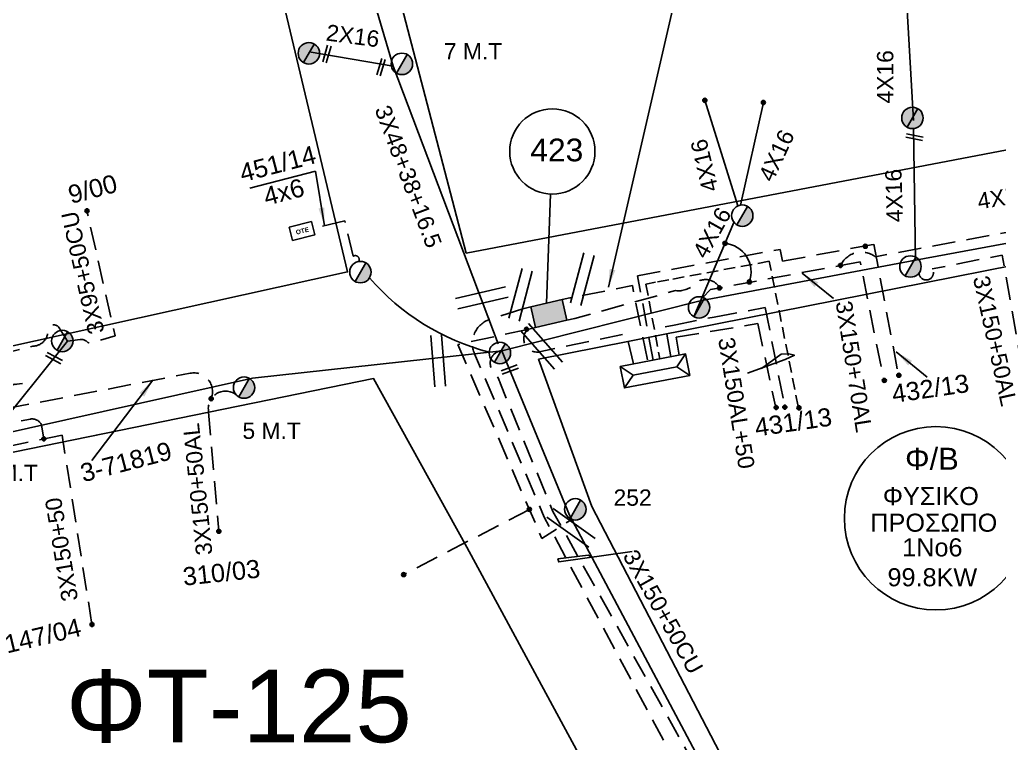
# Model space of a CAD drawing. Header units: millimetres. Extents: x 5010 to 7184, y -101 to 935.
# Drawn here: x 6650.5 to 6758.4, y 485.6 to 565.3 of the extents above; entities that cross this region are included whole.
import ezdxf
from ezdxf.enums import TextEntityAlignment as Align

# ---------------------------------------------------------------- set-up
doc = ezdxf.new("R2010")
doc.units = ezdxf.units.MM
doc.linetypes.add('DASHED', pattern=[19.05, 12.7, -6.35])
for name, color, linetype in [('Link Box 4 Διευθύνσεων', 7, 'Continuous'), ('Pillar OTE', 7, 'Continuous'), ('Γέφυρες Εναερίου Δικτύου', 7, 'Continuous'), ('Γυμνά εναέρια ΧΤ (1Φ)   2x16AL', 7, 'Continuous'), ('Γυμνά εναέρια ΧΤ και ΦΟΠ (3Φ)   4x50+16AL', 7, 'Continuous'), ('Εναέρια παροχή ΧΤ 4x16', 7, 'SYN_LINE'), ('Επιγραφές - Σχήματα', 7, 'Continuous'), ('Καλώδια ΧΤ   3x150+50AL', 7, 'DASHED'), ('Καλώδια ΧΤ   3x150+50CU', 7, 'DASHED'), ('Καλώδια ΧΤ   3x150+70AL', 7, 'DASHED'), ('Καλώδια ΧΤ   3x150AL+50CU', 7, 'DASHED'), ('Καλώδια ΧΤ   3x48+38+16.5', 7, 'DASHED'), ('Καλώδια ΧΤ   3x95+50CU', 7, 'DASHED'), ('Καλώδια ΧΤ   4X50+13', 7, 'Continuous'), ('Μηχανική τομή', 7, 'Continuous'), ('Στύλος Ξύλινος', 7, 'Continuous'), ('Στύλος Ξύλινος @ 1', 7, 'Continuous'), ('Στύλος ΦΜ', 7, 'Continuous'), ('Στύλος ΦΜ @ 1', 7, 'Continuous'), ('Συνδέσεις', 7, 'Continuous'), ('Συνεστραμμένα ΧΤ   3x70+54.6+25AL', 7, 'SYN_LINE'), ('Τομή', 7, 'Continuous'), ('Υποσταθμός πόλεως', 7, 'Continuous'), ('Υπόβαθρο ΔΕΗ', 7, 'Continuous'), ('Υπόγεια καλώδια Παροχών ΧΤ   4x6', 7, 'DASHED')]:
    doc.layers.add(name, color=color, linetype=linetype)
doc.styles.add('ar', font='arial.ttf')
doc.styles.get("Standard").update_dxf_attribs({"font": 'arial.ttf'})
doc.linetypes.add('SYN_LINE', pattern='A,0.5,-0.0001,["/\\/\\/\\/",Standard,S=0.1,R=0,X=0,Y=-0.05],-0.25', length=0.7501)
doc.dimstyles.new('ISO-25', dxfattribs={"dimtxt": 2.5, "dimasz": 2.5, "dimexe": 1.25, "dimexo": 0.625, "dimtad": 1, "dimtxsty": 'Standard', "dimcen": 2.5, "dimaunit": 2, "dimazin": 0, "dimtfac": 1, "dimtmove": 0, "dimatfit": 3, "dimfxl": 1, "dimarcsym": 0})

# ---------------------------------------------------------------- blocks, each defined once
blk = doc.blocks.new('LINK BOX 4 ΑΝΑΧΩΡΗΣΕΩΝ')
at = {"layer": 'Link Box 4 Διευθύνσεων', "ltscale": 40}
blk.add_hatch(color=256, dxfattribs=at).paths.add_polyline_path([(-3.54, 0), (-3.54, -4.67), (3.54, -4.67), (3.54, 0)])
for p, q in [((-3.54, 0), (-5.33, 0)), ((5.33, 0), (3.54, 0)), ((-3.54, -4.67), (-5.33, -4.67)), ((5.33, -4.67), (3.54, -4.67))]:
    blk.add_line(p, q, dxfattribs=at)
blk.add_lwpolyline([(-3.54, -4.67), (-3.54, 0), (3.54, 0), (3.54, -4.67)], close=True, dxfattribs=at)
blk = doc.blocks.new('ΥΠΑΡΧΩΝ ΤΣΙΜΕΝΤΕΝΙΟΣ ΣΤΥΛΟΣ')
at = {"layer": 'Στύλος ΦΜ'}
blk.add_hatch(color=256, dxfattribs=at).paths.add_polyline_path([(-1.29, -2.28, 0.574793), (2.62, 0, 0.268822), (1.3, 2.27)])
blk.add_line((-1.29, -2.28), (1.3, 2.27), dxfattribs=at)
blk.add_circle((0, 0), 2.62, dxfattribs=at)
at = {"layer": 'Στύλος ΦΜ', "flags": 4}
for tag, p in [('ΑΡΙΘΜΟΣ', (-4.68, 8.05)), ('ΤΥΠΟΣ', (-4.91, 3.03))]:
    blk.add_attdef(tag, p, '', height=4, dxfattribs=at)
blk = doc.blocks.new('ΤΟΜΗ')
at = {"layer": 'Τομή', "ltscale": 40}
for p, q in [((-5.68, 0), (5.68, 0)), ((5.68, -2.33), (-5.68, -2.33))]:
    blk.add_line(p, q, dxfattribs=at)
blk = doc.blocks.new('ΥΠΑΡΧΩΝ ΞΥΛΙΝΟΣ ΣΤΥΛΟΣ')
at = {"layer": 'Στύλος Ξύλινος'}
h = blk.add_hatch(color=7, dxfattribs=at)
h.paths.add_polyline_path([(-2.62, 0, 0.270008), (-1.29, -2.28), (1.3, 2.27, 0.576266)])
h.paths.add_polyline_path([(-1.29, -2.28, 0.574793), (2.62, 0, 0.268822), (1.3, 2.27)])
at = {"layer": 'Στύλος Ξύλινος', "color": 7}
blk.add_line((-1.29, -2.28), (1.3, 2.27), dxfattribs=at)
blk.add_circle((0, 0), 2.62, dxfattribs=at)
at = {"layer": 'Στύλος Ξύλινος', "flags": 4}
for tag, p in [('ΑΡΙΘΜΟΣ', (-4.91, 8.6)), ('ΤΥΠΟΣ', (-4.85, 3.39))]:
    blk.add_attdef(tag, p, '', height=4, dxfattribs=at)
blk = doc.blocks.new('_ΣΥΝΔΕΣΗ')
at = {"layer": 'Συνδέσεις', "linetype": 'SYN_LINE', "ltscale": 40}
blk.add_hatch(color=256, dxfattribs=at).paths.add_polyline_path([(0.5, -0.01, 1), (-0.5, -0.01, 1)])
at = {"layer": 'Συνδέσεις'}
blk.add_circle((0, -0.01), 0.5, dxfattribs=at)
blk = doc.blocks.new('ΜΗΧΑΝΙΚΗ ΤΟΜΗ')
at = {"layer": 'Μηχανική τομή', "ltscale": 40}
for p, q in [((-1.89, 0.78), (1.89, 0.78)), ((1.89, 0), (-1.89, 0))]:
    blk.add_line(p, q, dxfattribs=at)
blk = doc.blocks.new('ΥΠΟΣΤΑΘΜΟΣ ΠΟΛΕΩΣ')
at = {"layer": 'Υποσταθμός πόλεως', "linetype": 'Continuous', "ltscale": 40}
blk.add_lwpolyline([(-8.57, 2.82), (8.57, 2.82), (8.57, -2.82), (-8.57, -2.82)], close=True, dxfattribs=at)
for points in [[(-5.75, 0), (-8.57, 2.82)], [(5.75, 0), (8.57, 2.82)], [(-8.57, -2.82), (-5.75, 0)], [(-5.75, 0), (5.75, 0)], [(8.57, -2.82), (5.75, 0)]]:
    blk.add_lwpolyline(points, dxfattribs=at)
at = {"layer": 'Υποσταθμός πόλεως', "linetype": 'SYN_LINE', "ltscale": 40, "flags": 1}
for tag, p in [('ΜΕΤΑΣΧΗΜΑΤΙΣΜΟΣ', (10.6, 2.39)), ('ΙΣΧΥΣ', (10.58, -0.41)), ('ΑΡΙΘΜΟΣ', (10.7, -3.13))]:
    blk.add_attdef(tag, p, '', height=1.8, dxfattribs=at)
blk = doc.blocks.new('PILLAR ΟΤΕ')
at = {"layer": 'Pillar OTE', "ltscale": 40}
blk.add_lwpolyline([(-3.31, 2.02), (3.39, 2.02), (3.39, -1.99), (-3.31, -1.99)], close=True, dxfattribs=at)
at = {"layer": 'Pillar OTE', "insert": (-1.81, 0.71), "char_height": 1.3575, "width": 109.961, "attachment_point": 1}
blk.add_mtext('{\\fArial|b1|i0|c161|p34;OTE}', dxfattribs=at)

msp = doc.modelspace()

# ---------------------------------------------------------------- linework, layer by layer
at = {"layer": 'Γέφυρες Εναερίου Δικτύου', "color": 2, "linetype": 'DASHED', "ltscale": 0.2, "flags": 128}
msp.add_lwpolyline([(6740.91, 538.2), (6743.07, 538.61), (6745.67, 525.61)], dxfattribs=at)
msp.add_lwpolyline([(6727.59, 535.73, 0.505058), (6724.84, 536.15, -0.231522), (6722.73, 535.43), (6711.64, 532.37)], format="xyb", dxfattribs=at)
at = {"layer": 'Γέφυρες Εναερίου Δικτύου', "color": 5, "linetype": 'DASHED', "ltscale": 0.2, "flags": 128}
for points in [[(6706.45, 531.17), (6698.78, 529.5), (6708.04, 508.14), (6711.31, 510.25)], [(6706.65, 511.34), (6693.01, 504.27)]]:
    msp.add_lwpolyline(points, dxfattribs=at)
msp.add_lwpolyline([(6718.11, 527.38), (6717.31, 530.69), (6707.9, 528.72, -0.762728), (6706.45, 531.17, -5.698767)], format="xyb", dxfattribs=at)
at = {"layer": 'Γυμνά εναέρια ΧΤ (1Φ)   2x16AL', "color": 173, "linetype": 'Continuous', "flags": 128}
msp.add_lwpolyline([(6676.53, 621.45), (6687.93, 572.76), (6691.64, 560.13), (6682.39, 561.71)], dxfattribs=at)
at = {"layer": 'Γυμνά εναέρια ΧΤ και ΦΟΠ (3Φ)   4x50+16AL', "color": 30, "linetype": 'Continuous', "ltscale": 0.2, "flags": 128}
msp.add_lwpolyline([(6806.92, 549.01, 0.655269), (6804.34, 551.93, 0.121975), (6801.82, 549.86, -0.093009), (6800, 548.18), (6749.18, 538.77), (6725.46, 534.3), (6703.61, 528.81)], format="xyb", dxfattribs=at)
at = {"layer": 'Εναέρια παροχή ΧΤ 4x16', "color": 30, "linetype": 'SYN_LINE', "ltscale": 15, "flags": 128}
for points in [[(6748.93, 554.18), (6748.26, 566.32)], [(6749.18, 538.77), (6748.95, 553.36)]]:
    msp.add_lwpolyline(points, dxfattribs=at)
at = {"layer": 'Εναέρια παροχή ΧΤ 4x16', "color": 2, "linetype": 'SYN_LINE', "ltscale": 15, "flags": 128}
for points in [[(6729.62, 544.77), (6725.97, 556.4)], [(6729.89, 544.85), (6732.42, 556.16)], [(6724.75, 532.56), (6729.18, 542.94)]]:
    msp.add_lwpolyline(points, dxfattribs=at)
at = {"layer": 'Επιγραφές - Σχήματα', "linetype": 'Continuous', "ltscale": 0.2}
msp.add_line((6708.52, 534.04), (6708.99, 546.07), dxfattribs=at)
for points in [[(6730.68, 526.36), (6734.82, 527.86), (6735.83, 528.32), (6735.22, 528.47), (6734.36, 528.45), (6732.21, 526.87), (6732.21, 526.87)], [(6717.97, 506.73), (6709.88, 505.57), (6709.8, 505.92), (6713.12, 506.32), (6713.52, 506.09)]]:
    msp.add_lwpolyline(points, dxfattribs=at)
msp.add_circle((6709.18, 550.76), 4.69, dxfattribs=at)
at = {"layer": 'Επιγραφές - Σχήματα', "color": 202}
msp.add_circle((6751.42, 510.37), 10.09, dxfattribs=at)
at = {"layer": 'Επιγραφές - Σχήματα', "linetype": 'Continuous', "ltscale": 0.2}
msp.add_arc((6727.92, 537.5), 3.14, 339.3682, 85.3518, dxfattribs=at)
at = {"layer": 'Καλώδια ΧΤ   3x150+50AL', "color": 7, "linetype": 'DASHED', "ltscale": 0.2}
msp.add_lwpolyline([(6686.33, 543.11), (6686.33, 543.11)], dxfattribs=at)
at = {"layer": 'Καλώδια ΧΤ   3x150+50AL', "color": 30, "linetype": 'DASHED', "ltscale": 0.2, "flags": 128}
msp.add_lwpolyline([(6760.9, 526.9), (6758.72, 539.35), (6751.01, 537.82)], dxfattribs=at)
at = {"layer": 'Καλώδια ΧΤ   3x150+50AL', "color": 133, "linetype": 'DASHED', "ltscale": 0.2, "flags": 128}
msp.add_lwpolyline([(6719.65, 527.83), (6717.99, 535.99), (6711.12, 534.64)], dxfattribs=at)
at = {"layer": 'Καλώδια ΧΤ   3x150+50AL', "color": 27, "linetype": 'DASHED', "ltscale": 0.2, "flags": 128}
msp.add_lwpolyline([(6636.39, 511.45), (6634.85, 519.71), (6669.3, 526.34, -0.593076), (6671.62, 523.53, -0.414218)], format="xyb", dxfattribs=at)
msp.add_lwpolyline([(6671.34, 522.04), (6672.46, 508.95)], dxfattribs=at)
at = {"layer": 'Καλώδια ΧΤ   3x150+50AL', "color": 30, "linetype": 'DASHED', "ltscale": 0.2}
msp.add_arc((6750.34, 537.4), 0.794, 181.559, 32.4373, dxfattribs=at)
at = {"layer": 'Καλώδια ΧΤ   3x150+50AL', "color": 27, "linetype": 'DASHED', "ltscale": 0.2}
msp.add_arc((6673.2, 522.47), 1.9, 53.0382, 193.0084, dxfattribs=at)
at = {"layer": 'Καλώδια ΧΤ   3x150+50CU', "color": 1, "linetype": 'DASHED', "ltscale": 0.2}
msp.add_line((6652.95, 520.64), (6653.19, 519.11), dxfattribs=at)
at = {"layer": 'Καλώδια ΧΤ   3x150+50CU', "color": 6, "linetype": 'DASHED', "ltscale": 0.2}
for points in [[(6720.28, 527.76), (6718.57, 537.06), (6734.26, 539.98), (6734.53, 538.66), (6744.58, 540.54)], [(6744.58, 540.54), (6747.33, 525.89)]]:
    msp.add_lwpolyline(points, dxfattribs=at)
at = {"layer": 'Καλώδια ΧΤ   3x150+50CU', "color": 151, "linetype": 'DASHED', "ltscale": 0.1}
msp.add_lwpolyline([(6736.25, 522.69), (6733.06, 538.67), (6721.99, 536.62), (6721.99, 536.62), (6720.55, 536.35), (6719.49, 536.15), (6721.02, 527.92)], dxfattribs=at)
at = {"layer": 'Καλώδια ΧΤ   3x150+50CU', "color": 6, "linetype": 'DASHED', "ltscale": 0.2, "flags": 128}
msp.add_lwpolyline([(6705.93, 533.44), (6702.29, 532.26, 0.445729), (6700.62, 528.49), (6708.29, 510.49), (6723.88, 481.3), (6730.96, 470.13, -0.263519), (6731.06, 468.18, 0.209889), (6730.81, 463.44, 0.15186), (6733.46, 458.11, -0.034995), (6734.63, 456.69), (6750.2, 428.85, -0.216623), (6750.47, 425.62, 0.551207), (6755.54, 419.15), (6756.49, 393.97, 0.633874), (6756.75, 389.8, 0.791815)], format="xyb", dxfattribs=at)
at = {"layer": 'Καλώδια ΧΤ   3x150+50CU', "color": 202, "linetype": 'DASHED', "ltscale": 0.2}
msp.add_lwpolyline([(6722.24, 528.15), (6721.62, 531.44), (6722.58, 531.63), (6726.98, 532.53), (6732.63, 533.58), (6734.76, 522.73)], dxfattribs=at)
at = {"layer": 'Καλώδια ΧΤ   3x150+50CU', "color": 62, "linetype": 'DASHED', "ltscale": 0.2}
msp.add_lwpolyline([(6723.14, 528.32), (6722.81, 530.3), (6731.79, 531.8), (6733.75, 522.72)], dxfattribs=at)
at = {"layer": 'Καλώδια ΧΤ   3x150+50CU', "color": 1, "linetype": 'DASHED', "ltscale": 0.2, "flags": 128}
for points in [[(6703.61, 528.81, 0.526197), (6702.47, 526.87, -0.127912), (6703.46, 525.17), (6709.24, 511.12), (6732.9, 468.83, 0.804725), (6735.34, 463.31)], [(6652.95, 520.64, 0.320101), (6651.71, 521.3), (6636.9, 518.31), (6638, 511.72)]]:
    msp.add_lwpolyline(points, format="xyb", dxfattribs=at)
for points in [[(6655.2, 519.53), (6649.21, 518.28)], [(6658.49, 498.67), (6655.2, 519.53)]]:
    msp.add_lwpolyline(points, dxfattribs=at)
at = {"layer": 'Καλώδια ΧΤ   3x150+70AL', "color": 2, "linetype": 'DASHED', "ltscale": 0.2, "flags": 128}
msp.add_lwpolyline([(6808.3, 548.68, 0.747461), (6801.86, 552.5, 0.146328), (6800.05, 549.43), (6744.72, 539.17, 0.477196), (6740.91, 538.2), (6726.59, 535.55), (6725.38, 534.28)], format="xyb", dxfattribs=at)
at = {"layer": 'Καλώδια ΧΤ   3x150AL+50CU', "color": 1, "linetype": 'DASHED', "ltscale": 0.2, "flags": 128}
msp.add_lwpolyline([(6655.78, 529.86), (6654.88, 531.34, 0.760512), (6653.63, 530.99, -0.414502), (6651.98, 529.32), (6637, 525.6), (6633.05, 544.82)], format="xyb", dxfattribs=at)
at = {"layer": 'Καλώδια ΧΤ   3x48+38+16.5', "color": 173, "linetype": 'Continuous', "ltscale": 0.2, "flags": 128}
msp.add_lwpolyline([(6691.64, 560.13), (6703.22, 529.58)], dxfattribs=at)
at = {"layer": 'Καλώδια ΧΤ   3x48+38+16.5', "color": 85, "linetype": 'Continuous', "ltscale": 0.2, "flags": 128}
msp.add_lwpolyline([(6703.61, 528.81), (6711.06, 510.71), (6726.48, 481.72), (6734.18, 468.29)], dxfattribs=at)
at = {"layer": 'Καλώδια ΧΤ   3x95+50CU', "color": 1, "linetype": 'DASHED', "ltscale": 0.2, "flags": 128}
msp.add_lwpolyline([(6655.78, 529.86), (6657.19, 530.05, -0.230646), (6657.97, 529.79, 0.369754), (6658.62, 529.74), (6661.04, 530.44), (6657.94, 544.21)], format="xyb", dxfattribs=at)
at = {"layer": 'Καλώδια ΧΤ   4X50+13', "color": 27, "flags": 128}
msp.add_lwpolyline([(6647.37, 519.38), (6676.16, 525.79), (6703.61, 528.81)], dxfattribs=at)
at = {"layer": 'Συνεστραμμένα ΧΤ   3x70+54.6+25AL', "color": 1, "linetype": 'SYN_LINE', "ltscale": 15, "flags": 128}
msp.add_lwpolyline([(6647.37, 519.38), (6655.78, 529.86)], dxfattribs=at)
at = {"layer": 'Συνεστραμμένα ΧΤ   3x70+54.6+25AL', "linetype": 'SYN_LINE', "ltscale": 10}
msp.add_arc((6708.69, 553.74), 25.9, 220.6964, 255.5286, dxfattribs=at)
at = {"layer": 'Υπόβαθρο ΔΕΗ', "flags": 128}
msp.add_lwpolyline([(6680.7, 629.92), (6678.03, 622.51), (6699.7, 539.57), (6796.71, 558.1), (6799.67, 564.32), (6752.49, 647.14)], close=True, dxfattribs=at)
msp.add_lwpolyline([(6680.7, 629.92), (6678.03, 622.51), (6699.7, 539.57), (6796.71, 558.1), (6799.67, 564.32), (6752.49, 647.14)], close=True, dxfattribs=at)
for points in [[(6418.28, 565.81), (6400.76, 540.88), (6448.03, 517.96), (6493.36, 497.04), (6569.25, 513.32), (6636.98, 526.54), (6686.64, 537.5), (6667.85, 616.41), (6657.74, 623.74), (6559.1, 599.8), (6473.57, 579.32), (6418.28, 565.81)], [(6418.28, 565.81), (6400.76, 540.88), (6448.03, 517.96), (6493.36, 497.04), (6569.25, 513.32), (6636.98, 526.54), (6686.64, 537.5), (6667.85, 616.41), (6657.74, 623.74), (6559.1, 599.8), (6473.57, 579.32), (6418.28, 565.81)], [(6683.1, 548.6), (6675.86, 546.72)], [(6519.43, 493.47), (6519.66, 485.34), (6624.73, 439.69), (6668.52, 420.7), (6742.11, 426.31), (6743.01, 427.29), (6699.78, 507.19), (6689.5, 525.75), (6628.42, 513.28), (6636.81, 462.95)], [(6519.43, 493.47), (6519.66, 485.34), (6624.73, 439.69), (6668.52, 420.7), (6742.11, 426.31), (6743.01, 427.29), (6699.78, 507.19), (6689.5, 525.75), (6628.42, 513.28), (6636.81, 462.95)]]:
    msp.add_lwpolyline(points, dxfattribs=at)
msp.add_lwpolyline([(6707.67, 527.88), (6713.53, 511.65), (6757.23, 427.56), (6858.69, 433.1, 0.197116), (6868.71, 446.03), (6850.2, 481.38), (6818.63, 542.48), (6802.69, 546.69), (6707.67, 527.88)], format="xyb", dxfattribs=at)
msp.add_lwpolyline([(6707.67, 527.88), (6713.53, 511.65), (6757.23, 427.56), (6858.69, 433.1, 0.197116), (6868.71, 446.03), (6850.2, 481.38), (6818.63, 542.48), (6802.69, 546.69), (6707.67, 527.88)], format="xyb", dxfattribs=at)
at = {"layer": 'Υπόγεια καλώδια Παροχών ΧΤ   4x6', "color": 7, "linetype": 'DASHED', "ltscale": 0.2}
msp.add_lwpolyline([(6687.85, 538.63, 0.801371), (6687.25, 539.22), (6686.33, 543.11), (6682.87, 542.29)], format="xyb", dxfattribs=at)

# ---------------------------------------------------------------- block references
at = {"layer": 'Link Box 4 Διευθύνσεων', "xscale": 0.4999999999999859, "yscale": 0.4999999999999859, "zscale": 0.4999999999999859, "rotation": 13.04359598408522}
msp.add_blockref('LINK BOX 4 ΑΝΑΧΩΡΗΣΕΩΝ', (6708.52, 534.04), dxfattribs=at)
at = {"layer": 'Pillar OTE', "xscale": 0.375, "yscale": 0.375, "zscale": 0.375, "rotation": 14.11795669338742}
msp.add_blockref('PILLAR ΟΤΕ', (6681.61, 541.99), dxfattribs=at)
at = {"layer": 'Μηχανική τομή'}
for p, xscale, yscale, zscale, rotation in [((6684.55, 561.43), 0.5000000000004134, 0.5000000000004134, 0.5000000000004134, 73.80898064288597), ((6690.5, 559.99), 0.5000000000004134, 0.5000000000004134, 0.5000000000004134, 73.80898064288597), ((6749.01, 552.13), 0.5000000000003019, 0.5000000000003019, 0.5000000000003019, 348.8584296430935), ((6654.22, 527.83), 0.499999999999881, 0.499999999999881, 0.499999999999881, 331.6461857515573), ((6704.55, 526.56), 0.5000000000003455, 0.5000000000003455, 0.5000000000003455, 19.91667185463837)]:
    msp.add_blockref('ΜΗΧΑΝΙΚΗ ΤΟΜΗ', p, dxfattribs=dict(at, xscale=xscale, yscale=yscale, zscale=zscale, rotation=rotation))
at = {"layer": 'Στύλος Ξύλινος @ 1', "ltscale": 40, "xscale": 0.4499999999998181, "yscale": 0.4499999999998181, "zscale": 0.4499999999998181}
for p in [(6682.37, 561.56), (6748.83, 554.45)]:
    msp.add_blockref('ΥΠΑΡΧΩΝ ΞΥΛΙΝΟΣ ΣΤΥΛΟΣ', p, dxfattribs=at)
at = {"layer": 'Στύλος ΦΜ @ 1', "ltscale": 40}
ref = msp.add_blockref('ΥΠΑΡΧΩΝ ΤΣΙΜΕΝΤΕΝΙΟΣ ΣΤΥΛΟΣ', (6692.61, 560.4), dxfattribs=dict(at, xscale=0.4499999999998181, yscale=0.4499999999998181, zscale=0.4499999999998181))
ref.add_attrib('ΤΥΠΟΣ', '7 M.T', (6697.24, 560.88), dxfattribs={"layer": 'Στύλος ΦΜ', "height": 1.8, "flags": 4})
ref = msp.add_blockref('ΥΠΑΡΧΩΝ ΤΣΙΜΕΝΤΕΝΙΟΣ ΣΤΥΛΟΣ', (6692.61, 560.4), dxfattribs=dict(at, xscale=0.4499999999998181, yscale=0.4499999999998181, zscale=0.4499999999998181))
ref.add_attrib('ΤΥΠΟΣ', '7 M.T', (6697.24, 560.88), dxfattribs={"layer": 'Στύλος ΦΜ', "height": 1.8, "flags": 4})
at = {"layer": 'Στύλος ΦΜ @ 1', "ltscale": 40, "xscale": 0.4499999999998181, "yscale": 0.4499999999998181, "zscale": 0.4499999999998181}
for p in [(6730.09, 543.69), (6730.09, 543.69), (6688.05, 537.47), (6748.61, 538.09), (6748.61, 538.09), (6725.34, 533.59), (6655.23, 529.89), (6655.23, 529.89), (6703.4, 528.57), (6703.4, 528.57)]:
    msp.add_blockref('ΥΠΑΡΧΩΝ ΤΣΙΜΕΝΤΕΝΙΟΣ ΣΤΥΛΟΣ', p, dxfattribs=at)
at = {"layer": 'Στύλος ΦΜ @ 1', "ltscale": 40}
ref = msp.add_blockref('ΥΠΑΡΧΩΝ ΤΣΙΜΕΝΤΕΝΙΟΣ ΣΤΥΛΟΣ', (6675.24, 524.76), dxfattribs=dict(at, xscale=0.4499999999998181, yscale=0.4499999999998181, zscale=0.4499999999998181))
ref.add_attrib('ΤΥΠΟΣ', '5 M.T', (6675.06, 519.11), dxfattribs={"layer": 'Στύλος ΦΜ', "height": 1.8, "flags": 4})
ref = msp.add_blockref('ΥΠΑΡΧΩΝ ΤΣΙΜΕΝΤΕΝΙΟΣ ΣΤΥΛΟΣ', (6675.24, 524.76), dxfattribs=dict(at, xscale=0.4499999999998181, yscale=0.4499999999998181, zscale=0.4499999999998181))
ref.add_attrib('ΤΥΠΟΣ', '5 M.T', (6675.06, 519.11), dxfattribs={"layer": 'Στύλος ΦΜ', "height": 1.8, "flags": 4})
ref = msp.add_blockref('ΥΠΑΡΧΩΝ ΤΣΙΜΕΝΤΕΝΙΟΣ ΣΤΥΛΟΣ', (6647.36, 518.2), dxfattribs=dict(at, xscale=0.4499999999998181, yscale=0.4499999999998181, zscale=0.4499999999998181))
ref.add_attrib('ΤΥΠΟΣ', '4 M.T', (6646.11, 514.46), dxfattribs={"layer": 'Στύλος ΦΜ', "height": 1.8, "flags": 4})
ref = msp.add_blockref('ΥΠΑΡΧΩΝ ΤΣΙΜΕΝΤΕΝΙΟΣ ΣΤΥΛΟΣ', (6647.36, 518.2), dxfattribs=dict(at, xscale=0.4499999999998181, yscale=0.4499999999998181, zscale=0.4499999999998181))
ref.add_attrib('ΤΥΠΟΣ', '4 M.T', (6646.11, 514.46), dxfattribs={"layer": 'Στύλος ΦΜ', "height": 1.8, "flags": 4})
ref = msp.add_blockref('ΥΠΑΡΧΩΝ ΤΣΙΜΕΝΤΕΝΙΟΣ ΣΤΥΛΟΣ', (6711.71, 511.36), dxfattribs=dict(at, xscale=0.4499999999998181, yscale=0.4499999999998181, zscale=0.4499999999998181))
ref.add_attrib('ΤΥΠΟΣ', '252', (6715.92, 511.75), dxfattribs={"layer": 'Στύλος ΦΜ', "height": 1.8, "flags": 4})
ref = msp.add_blockref('ΥΠΑΡΧΩΝ ΤΣΙΜΕΝΤΕΝΙΟΣ ΣΤΥΛΟΣ', (6711.71, 511.36), dxfattribs=dict(at, xscale=0.4499999999998181, yscale=0.4499999999998181, zscale=0.4499999999998181))
ref.add_attrib('ΤΥΠΟΣ', '252', (6715.92, 511.75), dxfattribs={"layer": 'Στύλος ΦΜ', "height": 1.8, "flags": 4})
at = {"layer": 'Συνδέσεις', "xscale": 0.4500000000000455, "yscale": 0.4500000000000455, "zscale": 0.4500000000000455}
for p in [(6725.97, 556.39), (6732.42, 556.15), (6657.94, 544.22), (6728.19, 540.64), (6743.63, 540.32), (6740.91, 538.21), (6730.86, 536.4), (6727.59, 535.74), (6706.34, 531.19), (6745.73, 525.55), (6747.33, 526.12), (6671.62, 523.54), (6733.82, 522.57), (6734.78, 522.61), (6736.33, 522.53), (6653.19, 519.12), (6706.65, 511.35), (6672.46, 508.95), (6692.81, 504.18), (6658.49, 498.68)]:
    msp.add_blockref('_ΣΥΝΔΕΣΗ', p, dxfattribs=at)
at = {"layer": 'Τομή'}
for p, xscale, yscale, zscale, rotation in [((6711.92, 536.84), 0.4999999999999907, 0.4999999999999907, 0.4999999999999907, 75.11219502106972), ((6705.12, 535.13), 0.4999999999999907, 0.4999999999999907, 0.4999999999999907, 75.11219502106972), ((6701.27, 535.2), 0.5000000000000254, 0.5000000000000254, 0.5000000000000254, 12.927388643139), ((6701.27, 535.2), 0.5000000000000254, 0.5000000000000254, 0.5000000000000254, 12.927388643139), ((6707.55, 528.92), 0.4999999999999907, 0.4999999999999907, 0.4999999999999907, 131.408517839352), ((6696.03, 527.66), 0.5000000000000163, 0.5000000000000163, 0.5000000000000163, 94.40251505607074), ((6696.03, 527.66), 0.5000000000000163, 0.5000000000000163, 0.5000000000000163, 94.40251505607074), ((6710.89, 508.85), 0.4999999999999906, 0.4999999999999906, 0.4999999999999906, 144.3930592924493)]:
    msp.add_blockref('ΤΟΜΗ', p, dxfattribs=dict(at, xscale=xscale, yscale=yscale, zscale=zscale, rotation=rotation))
at = {"layer": 'Υποσταθμός πόλεως', "xscale": 0.4274810073917513, "yscale": 0.4274810073917513, "zscale": 0.4274810073917513, "rotation": 10.86337695819771}
msp.add_blockref('ΥΠΟΣΤΑΘΜΟΣ ΠΟΛΕΩΣ', (6720.48, 526.59), dxfattribs=at)

# ---------------------------------------------------------------- texts
at = {"layer": 'Γυμνά εναέρια ΧΤ (1Φ)   2x16AL', "ltscale": 20}
msp.add_text('2X16', height=1.8, rotation=352.4865, dxfattribs=at).set_placement((6687.21, 563.49), align=Align.MIDDLE)
at = {"layer": 'Γυμνά εναέρια ΧΤ και ΦΟΠ (3Φ)   4x50+16AL'}
msp.add_text('4X50+16/5', height=1.8, rotation=9.2213, dxfattribs=at).set_placement((6762.02, 546.27), align=Align.MIDDLE)
at = {"layer": 'Εναέρια παροχή ΧΤ 4x16', "ltscale": 20}
for rotation, p in [(90, (6745.82, 558.97)), (65.2042, (6733.85, 550.31)), (103.4048, (6725.92, 549.2)), (91.6382, (6746.8, 545.9)), (60.8413, (6726.74, 541.81))]:
    msp.add_text('4X16', height=1.8, rotation=rotation, dxfattribs=at).set_placement(p, align=Align.MIDDLE)
at = {"layer": 'Επιγραφές - Σχήματα', "color": 1, "style": 'ar'}
for s, height, p in [('Φ/Β', 2.43, (6750.97, 516.97)), ('ΦΥΣΙΚΟ ', 1.988, (6751.24, 512.82)), ('1No6', 1.988, (6751.02, 507.17)), ('99.8KW', 1.988, (6751.02, 503.88))]:
    msp.add_text(s, height=height, dxfattribs=at).set_placement(p, align=Align.MIDDLE)
at = {"layer": 'Επιγραφές - Σχήματα', "linetype": 'DASHED', "ltscale": 0.2, "char_height": 2, "width": 17.7581, "attachment_point": 1}
for s, insert, rotation in [('451/14', (6674.55, 549.29), 14.6225), ('9/00', (6655.68, 546.91), 14.6225), ('4x6', (6677.18, 546.7), 14.6225), ('432/13', (6746.43, 525.04), 8.2944), ('431/13', (6731.33, 521.34), 8.2944), ('3-71819', (6657.02, 516.26), 14.6225), ('310/03', (6668.39, 504.93), 6.1716), ('147/04', (6648.68, 497.43), 13.3548)]:
    msp.add_mtext(s, dxfattribs=dict(at, insert=insert, rotation=rotation))
at = {"layer": 'Επιγραφές - Σχήματα', "linetype": 'Continuous', "ltscale": 0.2, "insert": (6706.76, 552.17), "char_height": 2.5, "width": 3.8237, "attachment_point": 1}
msp.add_mtext('423', dxfattribs=at)
at = {"layer": 'Επιγραφές - Σχήματα', "color": 1, "insert": (6744.19, 510.88), "char_height": 1.988, "width": 14.3132, "attachment_point": 1}
msp.add_mtext('ΠΡΟΣΩΠΟ', dxfattribs=at)
at = {"layer": 'Επιγραφές - Σχήματα', "linetype": 'DASHED', "ltscale": 0.2, "insert": (6655.6, 493.71), "char_height": 8, "width": 24.9768, "attachment_point": 1}
msp.add_mtext('ΦΤ-125', dxfattribs=at)
at = {"layer": 'Καλώδια ΧΤ   3x150+50AL', "ltscale": 0.2}
for rotation, p in [(282.4189, (6757.93, 529.91)), (95.8769, (6670.12, 513.57))]:
    msp.add_text('3X150+50AL', height=1.8, rotation=rotation, dxfattribs=at).set_placement(p, align=Align.MIDDLE)
at = {"layer": 'Καλώδια ΧΤ   3x150+50CU', "linetype": 'DASHED', "ltscale": 0.2}
msp.add_text('3X150+50', height=1.8, rotation=99.5034, dxfattribs=at).set_placement((6655.13, 506.93), align=Align.MIDDLE)
at = {"layer": 'Καλώδια ΧΤ   3x150+50CU', "ltscale": 0.2}
msp.add_text('3X150+50CU', height=1.8, rotation=299.3333, dxfattribs=at).set_placement((6721.38, 500.08), align=Align.MIDDLE)
at = {"layer": 'Καλώδια ΧΤ   3x150+70AL', "linetype": 'DASHED', "ltscale": 0.2}
for s, p in [('3X150+70AL', (6742.39, 527.08)), ('3X150AL+50', (6729.46, 523.06))]:
    msp.add_text(s, height=1.8, rotation=278.9785, dxfattribs=at).set_placement(p, align=Align.MIDDLE)
at = {"layer": 'Καλώδια ΧΤ   3x48+38+16.5', "ltscale": 0.2}
msp.add_text('3X48+38+16.5', height=1.8, rotation=290.5739, dxfattribs=at).set_placement((6693.33, 548), align=Align.MIDDLE)
at = {"layer": 'Καλώδια ΧΤ   3x95+50CU', "linetype": 'DASHED', "ltscale": 0.2}
msp.add_text('3X95+50CU', height=1.8, rotation=102.7571, dxfattribs=at).set_placement((6657.48, 537.4), align=Align.MIDDLE)

# ---------------------------------------------------------------- leaders
at = {"layer": 'Επιγραφές - Σχήματα', "ltscale": 40}
for points in [[(6715.35, 535.81), (6723.21, 569.82)], [(6684.09, 542.56), (6683.1, 548.6)], [(6736.7, 537.35), (6740.13, 534.55)], [(6747.02, 528.71), (6750.45, 525.91)], [(6665.2, 525.56), (6658.47, 516.73)], [(6650.83, 525.21), (6641.5, 524.14)]]:
    msp.add_leader(points, dimstyle='ISO-25', override={"dimasz": 2, "dimtad": 0}, dxfattribs=at)

doc.saveas('drawing.dxf')
